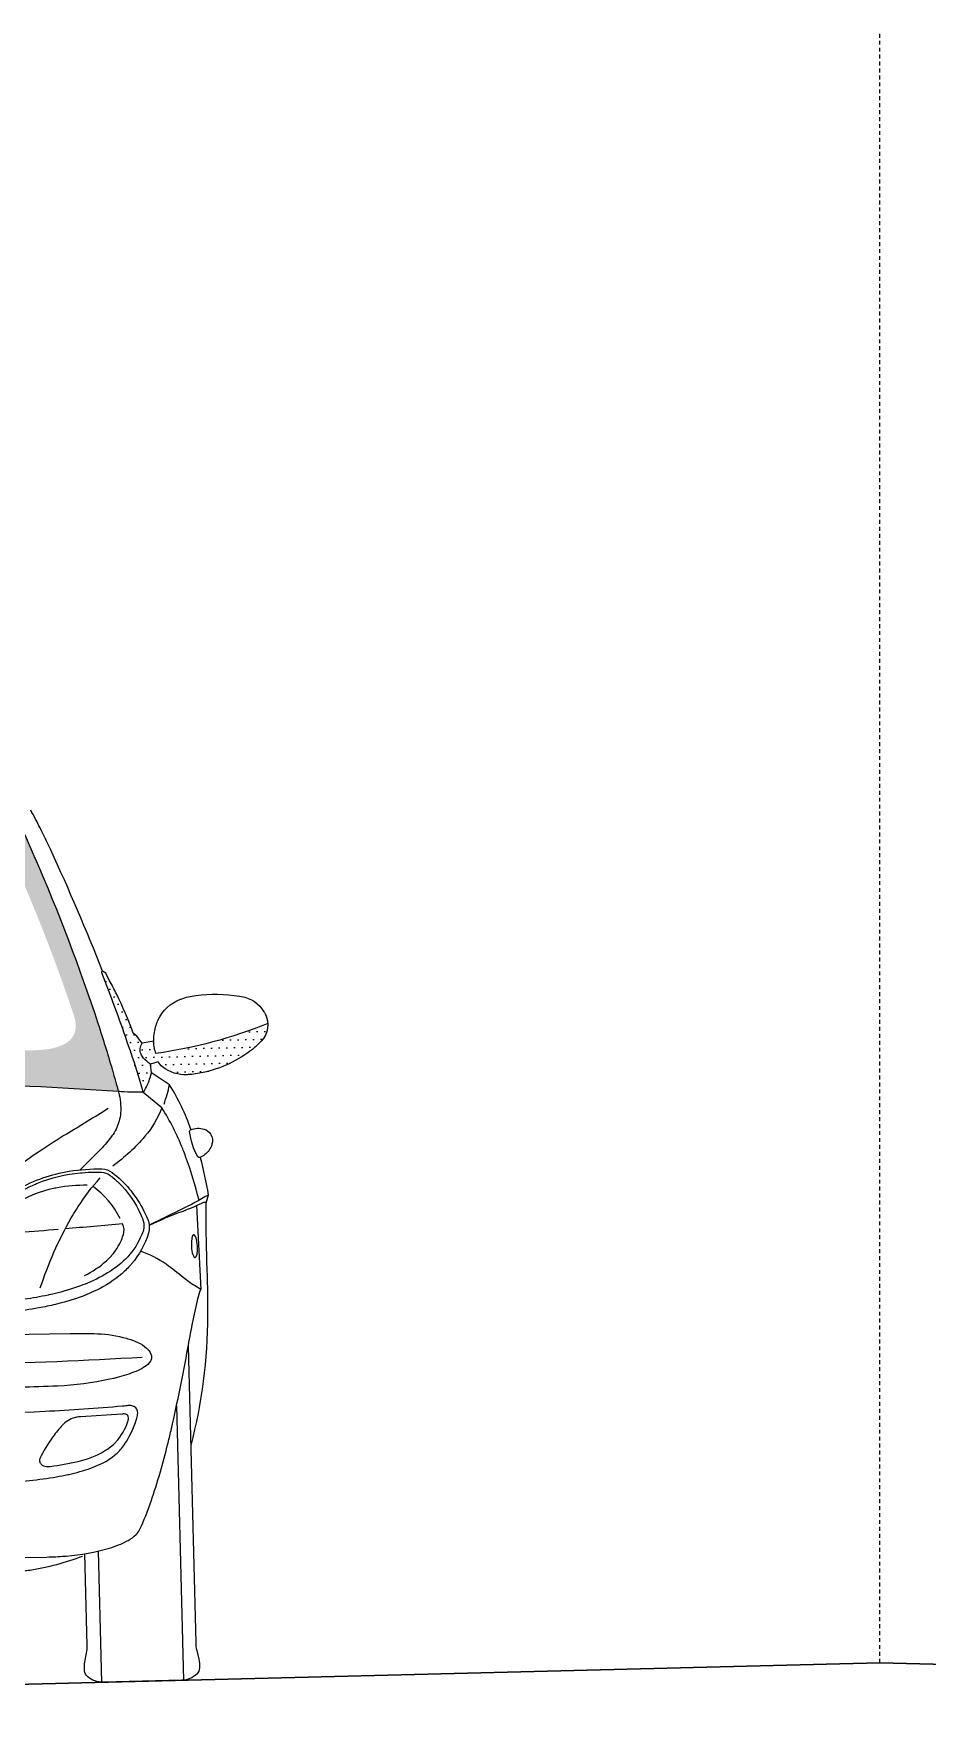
# Model space of a CAD drawing. Header units: millimetres. Extents: x 366 to 1555, y 702 to 1543.
# Drawn here: x 520.9 to 550.1, y 1325.5 to 1380.5 of the extents above; entities that cross this region are included whole.
import ezdxf

# ---------------------------------------------------------------- set-up
doc = ezdxf.new("R2010")
doc.units = ezdxf.units.MM
doc.linetypes.add('TRATTEGGIATA', pattern=[19.049999999999997, 12.7, -6.35])
doc.layers.add('1_CARTIGLIO', color=7, linetype='Continuous', lineweight=9)
doc.layers.add('6_SEDE STRADALE', color=7, linetype='Continuous', lineweight=30)
pattern_1 = [(1.432146888811479, (510.1088939683596, 1326.31015407768), (0.1193145961215538, 0.2543290665538346), [0, -0.2512675815807432])]

msp = doc.modelspace()

# ---------------------------------------------------------------- hatches: boundary and pattern name
at = {"layer": '1_CARTIGLIO', "ltscale": 100}
h = msp.add_hatch(dxfattribs=at)
h.set_pattern_fill('DOTS', color=256, scale=0.1582787915469249, angle=1.432146888811479, style=0)
h.set_pattern_definition(pattern_1)
edge = h.paths.add_edge_path(flags=17)
edge.add_line((511.1328764853879, 1346.322666903463), (510.54449424624, 1346.772437600891))
edge.add_line((510.54449424624, 1346.772437600891), (510.261485846202, 1346.854940122168))
edge.add_line((510.2614858461948, 1346.854940122177), (508.9833992468357, 1346.967181384232))
edge.add_line((508.9833992468248, 1346.967181384223), (514.2810865161555, 1347.099628257144))
edge.add_arc((511.1149169904002, 1279.182134965174), 67.99125329430424, 85.50691539694532, 87.3309246311544, ccw=False)
edge.add_line((516.4412681971207, 1346.964437281883), (516.4391631949802, 1347.048634385367))
edge.add_arc((499.3928599777337, 1222.350955936833), 125.8574092527991, 82.21585554799547, 82.51900958551894)
edge.add_line((515.7791477500923, 1347.137081114549), (516.4994627054166, 1347.155089626283))
edge.add_line((516.4994627054166, 1347.155089626283), (516.811666725609, 1347.081266002094))
edge.add_line((516.8116667255872, 1347.081266002089), (518.7005638619648, 1346.458094520442))
edge.add_line((518.7005638619794, 1346.458094520446), (519.0218138503988, 1346.163325531099))
edge.add_arc((512.0012810968965, 1173.052893929923), 173.2527327613867, 87.67762935101686, 88.07135987251986)
edge.add_arc((510.9857596439451, 1142.895315633038), 203.4274044672114, 88.07135987251988, 89.9585642118086)
edge = h.paths.add_edge_path()
edge.add_arc((529.0365328389216, 1338.022678209547), 34.17951084233674, 166.6318164353429, 167.8535225367005, ccw=False)
edge.add_line((495.7831357287996, 1345.925243746021), (495.7872104096459, 1345.942389694357))
edge.add_arc((542.4656081582998, 1334.849414858583), 47.97840042236447, 164.7322780670417, 166.6318164353431, ccw=False)
edge.add_arc((554.4512366456383, 1331.577774366485), 60.40252702127699, 159.2681943737983, 164.7322780670418, ccw=False)
edge.add_line((497.9599140915871, 1352.959910523821), (497.9734197844646, 1352.995592386808))
edge.add_arc((459.7847498932588, 1367.450119247985), 40.83268121052679, 339.2681943738008, 339.4303421869104)
edge.add_arc((580.1109882123765, 1322.295169174433), 87.68725165662751, 158.9440934424409, 159.4303421868979, ccw=False)
edge.add_arc((506.8133294711351, 1281.655086660018), 72.64732682279323, 94.40200193024339, 96.74679465986537, ccw=False)
edge.add_line((501.2373663282251, 1354.088109029151), (501.4693046923294, 1354.10596386562))
edge.add_arc((493.6341394009123, 1455.886533119317), 102.0817030263042, 274.4020019301993, 274.4229860810419)
edge.add_arc((514.8815074359063, 1181.193072719718), 173.4322672814087, 92.53506495896568, 94.42298608108598, ccw=False)
edge.add_line((507.2104602614181, 1354.455608686437), (508.1020106975266, 1354.495081301886))
edge.add_arc((511.0368614129893, 1288.206911501645), 66.35310696709867, 91.49039068466249, 92.53506495896511, ccw=False)
edge.add_arc((511.6672905715004, 1263.97649785021), 90.59172051332082, 91.37390309296109, 91.49039068466908, ccw=False)
edge.add_arc((511.0861253424573, 1288.208143143508), 66.35310696709865, 90.32922881865898, 91.37390309296148, ccw=False)
edge.add_line((510.7048540692249, 1354.560154691037), (511.5972631523236, 1354.565282643295))
edge.add_arc((512.593821480803, 1181.135878545103), 173.4322672813666, 88.44130769654629, 90.32922881866682, ccw=False)
edge.add_arc((520.0880652248215, 1456.547904690294), 102.0817030263034, 268.4413076965899, 268.4622918474325)
edge.add_line((517.3487181911969, 1354.502963264569), (517.5812590086935, 1354.496720818945))
edge.add_arc((515.6317790006342, 1281.875555707136), 72.64732682279035, 86.1174991177673, 88.46229184738928, ccw=False)
edge.add_arc((440.3948848309283, 1318.802142869028), 87.68725165662545, 23.433951590724178, 23.920200335182415, ccw=False)
edge.add_arc((558.3143815424028, 1369.913447288797), 40.83268121052679, 203.4339515907125, 203.5960994038222)
edge.add_line((520.8957215225146, 1353.568670228326), (520.9109933844902, 1353.53370782969))
edge.add_arc((465.5587227045817, 1329.355382802202), 60.40252702127699, 18.132015710581186, 23.59609940382461, ccw=False)
edge.add_arc((477.3658918211786, 1333.221864303307), 47.97840042236447, 16.23247734227988, 18.132015710581186, ccw=False)
edge.add_line((523.4316519769254, 1346.63352521313), (523.4365783594876, 1346.616604299354))
edge.add_arc((490.6196204191856, 1337.062221380249), 34.17951084233848, 15.010771240939278, 16.232477342295, ccw=False)
edge.add_arc((512.0012810968965, 1173.052893929923), 173.2527327613854, 86.15047767657511, 87.22864780881447)
edge.add_line((520.3781134525107, 1346.102996758488), (519.3149789984491, 1346.918364719165))
edge.add_line((519.3149789984509, 1346.918364719156), (519.0175326690551, 1347.001597870105))
edge.add_line((519.0175326690569, 1347.001597870105), (517.9704019563615, 1347.191864410104))
edge.add_line((517.9704019563706, 1347.191864410099), (520.8745873342814, 1347.264471616252))
edge.add_arc((520.778013093679, 1351.127304416238), 3.864039832171607, 271.4321468888114, 278.4293729986669)
edge.add_arc((521.0622868407427, 1349.209011834134), 1.924798229421467, 278.4293729986432, 283.4198886660474)
edge.add_arc((521.1180918442169, 1348.975127105343), 1.684348099934049, 283.4198886660717, 296.7939885631258)
edge.add_line((521.8773688305719, 1347.471622206874), (521.8834976369526, 1347.474717282687))
edge.add_arc((521.5915466718197, 1348.052832666228), 0.6476517295023847, 296.7939885631177, 358.4647778039871)
edge.add_line((522.2389659228411, 1348.035481120485), (522.2392352294428, 1348.045529463109))
edge.add_arc((521.3208296877765, 1348.070143738543), 0.9187353272367456, 358.4647778039877, 378.3099549429472)
edge.add_arc((471.3082440709022, 1331.520421960206), 53.59844689655433, 18.30995494294624, 24.75339415847317)
edge.add_arc((519.8151142768093, 1353.885879721545), 0.1837470654469086, 24.75339415867015, 87.14851818942262)
edge.add_arc((512.8063696119407, 1213.173113656773), 141.0709538493696, 87.14851818920928, 90.4744996604959)
edge.add_arc((511.8078818110862, 1333.737644580003), 20.50228837352125, 90.47449966049986, 91.43214688881415)
edge.add_line((511.2954665627094, 1354.233528536645), (510.7965087585799, 1354.221054149705))
edge.add_arc((510.7998254950708, 1354.088389389974), 0.1327062139341174, 91.43214688889917, 136.4603765122495)
edge.add_arc((511.0542333185203, 1353.846630783603), 0.4836628556897979, 136.4603765121657, 152.0065485541577)
edge.add_line((510.6271584148835, 1354.073647929774), (510.6252975556545, 1354.070147197406))
edge.add_arc((511.256265451555, 1353.734748114391), 0.7145719211841177, 152.0065485541608, 162.7504497996384)
edge.add_arc((469.4263812900081, 1366.722912342613), 43.08533240505597, 342.022086264459, 342.7504497996362, ccw=False)
edge.add_arc((509.8255109498623, 1353.613654310177), 0.6124902181578367, 329.81943494521687, 342.0220862644595, ccw=False)
edge.add_line((510.3549752883173, 1353.305739091927), (510.3497578630304, 1353.296767659319))
edge.add_arc((509.8827194937094, 1353.568378438324), 0.5402751647906361, 315.5045740473868, 329.81943494521323, ccw=False)
edge.add_arc((510.1224701630035, 1353.332813731856), 0.2041634060526116, 275.6555782347624, 315.50457404739086, ccw=False)
edge.add_arc((509.2005612545381, 1362.642175726753), 9.559062485555401, 267.2087155428677, 275.65557823475956, ccw=False)
edge.add_arc((508.7449979141584, 1353.29837570586), 0.2041634060526107, 227.3597197302373, 267.20871554286623, ccw=False)
edge.add_arc((508.9726777661617, 1353.545626589277), 0.5402751647906311, 213.044858832413, 227.3597197302394, ccw=False)
edge.add_line((508.5197954080122, 1353.251016977481), (508.5141361935912, 1353.25971648446))
edge.add_arc((509.0275523793007, 1353.593704639308), 0.6124902181578367, 200.8422075131692, 213.0448588324118, ccw=False)
edge.add_arc((548.721134429541, 1368.705351387887), 43.08533240505572, 200.1138439779913, 200.8422075131685, ccw=False)
edge.add_arc((507.5925342077153, 1353.643151589001), 0.7145719211841413, 20.11384397798884, 30.85774522346645)
edge.add_line((508.2059537582154, 1354.009661460102), (508.2039202902979, 1354.013064830844))
edge.add_arc((507.7887231033874, 1353.764990136562), 0.483662855689777, 30.85774522347058, 46.4039172654626)
edge.add_arc((508.0307322857607, 1354.019159607662), 0.1327062139341214, 46.40391726537876, 91.43214688872881)
edge.add_line((508.0274155492862, 1354.151824367397), (507.5284577451566, 1354.139349980457))
edge.add_arc((508.0408729935061, 1333.64346602382), 20.50228837352126, 91.43214688881268, 92.389794117127)
edge.add_arc((513.068306992709, 1213.179662323243), 141.0709538493724, 92.38979411712573, 95.71577558841227)
edge.add_arc((499.0368258904546, 1353.366404112373), 0.183747065447378, 95.7157755883984, 158.1108996191498)
edge.add_arc((548.6007100306797, 1333.452802052936), 53.59844689655425, 158.1108996191539, 164.5543388346809)
edge.add_arc((497.8236070327894, 1347.482692364999), 0.9187353272367494, 164.5543388346802, 184.3995159736396)
edge.add_line((496.9075788507962, 1347.41221562205), (496.9083499420321, 1347.402193290293))
edge.add_arc((497.5540933011271, 1347.451875046411), 0.6476517295023841, 184.3995159736402, 246.0703052145097)
edge.add_line((497.2913958088957, 1346.859892960281), (497.297671621116, 1346.85710801092))
edge.add_arc((497.9808690893897, 1348.396676048089), 1.684348099933812, 246.0703052145001, 255.6129612028979)
edge.add_arc((500.6037611537085, 1331.907079400387), 15.1661596962154, 101.5684678537811, 102.5731150794058)
edge.add_arc((499.030968319863, 1338.958891342847), 7.941083297310035, 102.5731150794068, 105.0981606462359)
edge.add_line((496.9625264472179, 1346.625856332623), (496.7206349950666, 1346.560597340447))
edge.add_line((496.7206349950629, 1346.560597340447), (496.705442597322, 1346.507177614878))
edge.add_arc((501.779004225702, 1296.240652113108), 50.52192210929093, 88.88711466470949, 95.7635276650343, ccw=False)
edge.add_line((502.7602557489936, 1346.753044246763), (502.94758163603, 1346.749405262264))
edge.add_arc((501.7579852499966, 1285.511936880327), 61.24902181578344, 87.72007693488041, 88.88711466471028, ccw=False)
edge.add_arc((501.3107182393487, 1274.277792545624), 72.4920661860499, 85.54500054012152, 87.72007693487939, ccw=False)
edge.add_line((506.9416181464385, 1346.550834727061), (506.9394373624073, 1346.638062998461))
edge.add_arc((483.3340002099631, 1169.443215566327), 178.7602601800983, 82.41188310489568, 82.99902550710506)
edge.add_line((505.1224134534914, 1346.870653320422), (506.5357277517887, 1346.905987429393))
edge.add_line((506.5357277517815, 1346.905987429393), (510.2288910456282, 1346.321312099051))
edge.add_arc((510.9857596439597, 1142.895315633038), 203.4274044672107, 90.2131742106891, 90.37189782715205)
edge.add_arc((509.6852316085915, 1343.256048233932), 3.06245109078801, 90.37189782714545, 92.4923959504687)
edge.add_arc((518.3984617815786, 1143.080639750549), 203.4274044672106, 92.49239595047592, 94.79293390510763)
edge.add_arc((515.877218638203, 1173.149795800661), 173.252732761387, 94.79293390510774, 96.71381610105246)
h = msp.add_hatch(dxfattribs=at)
h.set_pattern_fill('DOTS', color=256, scale=0.1582787915469249, angle=1.432146888811479, style=0)
h.set_pattern_definition(pattern_1)
edge = h.paths.add_edge_path()
edge.add_arc((522.6128428571155, 1362.906685191899), 15.90869672405801, 278.12802632499256, 291.8737908909958, ccw=False)
edge.add_arc((525.6103484962423, 1347.482786188827), 0.8157763109600782, 190.8565192249678, 203.4769285875806, ccw=False)
edge.add_arc((525.9314400433996, 1347.544366004829), 1.142719509997306, 179.9156285429239, 190.8565192249622, ccw=False)
edge.add_arc((526.7349599985955, 1347.543182772845), 1.946240336384899, 539.2867865298069, 539.9156285429448, ccw=False)
edge.add_line((524.7888704460111, 1347.567408797679), (524.41092517992, 1347.49164235516))
edge.add_line((524.4109251799291, 1347.49164235516), (524.326260400605, 1347.611062078611))
edge.add_arc((523.5942148320664, 1347.092065092818), 0.8973564429278129, 395.3354260201543, 414.1253181975871)
edge.add_arc((512.7415476208462, 1343.71127297137), 12.09735421602061, 379.8507894926706, 386.4839904729143)
edge.add_arc((501.9112871388697, 1338.315282197329), 24.19740622174427, 386.4839904729148, 387.6939090019992)
edge.add_line((523.3367119953527, 1349.560976376808), (523.2219877254738, 1349.779550364703))
edge.add_line((523.2219877254884, 1349.779550364703), (523.1152933392659, 1349.851121205568))
edge.add_line((523.1152933392641, 1349.851121205572), (523.1000695353614, 1349.845175672242))
edge.add_arc((523.1112102231327, 1349.816649443175), 0.03062451090789172, 471.3327283287857, 561.3047311375424)
edge.add_arc((464.7216276470626, 1327.045947940557), 62.64192291082917, 379.1021652273576, 381.3047311375584, ccw=False)
edge.add_line((523.9142699049899, 1347.545743268545), (523.9888154091932, 1347.330495004264))
edge.add_arc((504.6966690396857, 1340.649173864906), 20.41634060526084, 378.23780477754696, 379.10216522735897, ccw=False)
edge.add_arc((499.0229512064598, 1338.779601156177), 26.39014811506097, 375.6453403969798, 378.2378047775459, ccw=False)
edge.add_line((524.435330042199, 1345.896547091395), (524.4406941406596, 1345.901090809886))
edge.add_arc((524.2757440102632, 1346.095823107087), 0.2552042575657544, 310.266633586084, 329.9617618177091)
edge.add_arc((522.9486701417536, 1346.863190904944), 1.788168180722994, 329.9617618177191, 344.0874014658199)
edge.add_line((524.6683175891576, 1346.372927609184), (524.7129947406756, 1346.529637177734))
edge.add_line((524.7129947406702, 1346.529637177734), (524.6825133898292, 1346.814197108449))
edge.add_line((524.6825133898292, 1346.814197108449), (524.932507216412, 1346.89187540944))
edge.add_arc((525.4614725472984, 1347.204630423141), 0.6145079493957644, 210.5940442563633, 231.4481955678899)
edge.add_arc((525.8193147569164, 1347.653665779824), 1.188688930039205, 231.4481955678874, 273.1746462887182)
edge.add_line((525.8851439739574, 1346.466801050139), (525.9144510084861, 1346.468426559006))
edge.add_arc((525.7460139703817, 1349.505254105759), 3.041495123221622, 273.1746462887155, 282.4309391735295)
edge.add_arc((525.5325664753818, 1350.473575513358), 4.033062660776678, 282.4309391735331, 307.9722154093607)
edge.add_arc((526.4567012059324, 1349.289553949941), 2.531086608090057, 307.97221540936, 316.1577570195767)
edge.add_line((528.2822467368151, 1347.536333218734), (528.3020219858718, 1347.556924246944))
edge.add_arc((527.7377223339336, 1348.098867371157), 0.7823914921958862, 316.1577570195671, 362.6519625539177)

# ---------------------------------------------------------------- linework, layer by layer
for p, q in [((524.7888704460111, 1347.567408797679), (524.4109251799291, 1347.49164235516)), ((525.3066856691057, 1346.135097317344), (524.7129947406702, 1346.529637177734)), ((526.1884717239645, 1342.190005891282), (526.325215664101, 1339.449644768694)), ((525.5328883426318, 1335.639447686365), (525.7569902097221, 1326.675690504764)), ((522.9711876080019, 1330.892843533604), (523.0783284309637, 1326.607362409224))]:
    msp.add_line(p, q, dxfattribs=at)
at = {"layer": '1_CARTIGLIO', "linetype": 'TRATTEGGIATA', "ltscale": 0.01}
msp.add_lwpolyline([(548.5226698248207, 1327.243459518244), (548.5226698248207, 1380.493459518244)], dxfattribs=at)
at = {"layer": '1_CARTIGLIO', "ltscale": 100}
for points in [[(519.7501301839129, 1356.10896715172, -0.007615904758811054), (520.8496154916556, 1353.674630841676, 0.0007075034214675928), (520.8957215225146, 1353.568670228326), (520.9109933844938, 1353.533707829695, -0.02384608113152524), (522.9617800487813, 1348.153102826074, -0.008288489494688833), (523.4316519769254, 1346.63352521313), (523.436578359504, 1346.616604299358, -0.005478738973152013), (523.6380634358557, 1345.89519269098, -0.0816727357140902), (523.7049675742801, 1345.217549663928, -0.05671055278504759), (523.6559588893342, 1344.944933364206), (523.6495237287654, 1344.923460573193, -0.08275931778849285), (523.4236467560168, 1344.463300487457, -0.04049207231215418), (523.048933217904, 1344.020582110559), (522.3879274329574, 1343.356844420734)], [(523.1152933392641, 1349.851121205572, 0.01524276158123778), (521.4206226496954, 1353.810855002255, 0.007071953529547899), (521.0735663830183, 1354.531125903588, 0.008922657811013162), (520.7701696811764, 1355.112470898914)], [(524.8621016872548, 1347.15779741615, -0.05512265270370065), (524.8091730058277, 1347.329134559838, -0.04777493956763196), (524.7887217723674, 1347.546048726947, -0.06263675335104388), (524.8500413003549, 1348.027881594782, -0.04154895651020207), (524.9156673795715, 1348.216552931842), (524.9271833845469, 1348.242494088033, -0.2042261951905754), (525.6682267959604, 1348.93297428541), (525.6875078213398, 1348.939950850742, -0.05507191629377194), (526.162455498159, 1349.054743369318, -0.07179281790957426), (527.5911259078912, 1349.031560785272, -0.0002163332214092014), (527.5996887990677, 1349.0301789313), (527.6558005967581, 1349.021098864257, -0.2189262096509634), (528.3934574809446, 1348.525611648736), (528.4111253375067, 1348.496681966587, -0.01503942478442587), (528.4287469524334, 1348.46577529375, -0.3239978616680808), (528.3020219858645, 1347.556924246939), (528.2822467368151, 1347.536333218734, -0.03573135783258716), (528.0140263286357, 1347.294275052174, -0.1119085249617255), (526.4007343907924, 1346.535063243939, -0.04041017167619197), (525.9144510084934, 1346.468426558997), (525.8851439739574, 1346.466801050139, -0.1841047332228403), (525.0784976842315, 1346.724057562762, -0.0912453710009592), (524.9325072164265, 1346.89187540944), (524.6825133898292, 1346.814197108449)], [(528.5192758992835, 1348.13506780664, -0.05969986007554198), (524.8621016872548, 1347.15779741615)], [(523.6328290388101, 1345.914736167485, 0.008381625981633951), (517.8320609183338, 1346.207482133538, 0.01003832762927485), (509.6653538633309, 1346.31843481284, 0.009252682542325303), (509.5520554178565, 1346.315602251372, 0.01003832762927518), (501.4010954576861, 1345.796693447134, 0.008381625981633896), (495.6222029545806, 1345.214445711515)], [(526.2697979958084, 1342.361449898706, 0.02823326505270063), (525.832203421136, 1343.796394156677, 0.006776548616904369), (525.7529843632856, 1344.00308652954), (525.7353508585711, 1344.047292273701, 0.02218232823964291), (525.4307666161967, 1344.722237123199, 0.02556147907349651), (525.0539615786456, 1345.381286405738), (524.435330042199, 1345.896547091395), (524.277041853542, 1345.892452560586, -0.02353407316985457), (523.817832444116, 1345.90218818231, 0.0002675693267155684), (523.6328290388101, 1345.914736167485)], [(518.1492231703942, 1341.209033341899, -0.05398507682188827), (519.2147022995687, 1342.502684609319), (519.2213093302908, 1342.509142089227, -0.01617064070667859), (519.708067081845, 1342.955037445906, -0.02983212432875204), (520.9662107605309, 1343.910745654268), (521.1151052261175, 1344.010434798495, -0.01175223121515246), (521.9248270394219, 1344.525426724988, 0.003742880528499051), (523.3023671408355, 1345.370876765516)], [(525.0539615786456, 1345.381286405738, -0.08417373302643175), (524.5001898873943, 1344.452354602747, -0.05982270299854531), (523.4483617599963, 1343.480759667552)], [(526.3108941256705, 1343.763711043923, -0.01833198629383513), (526.5692389470114, 1342.532451217487), (526.4944586430993, 1342.253885292036), (526.4898315060182, 1341.928894759451, 0.008383558789744098), (526.490870695101, 1341.518137123632, 0.003133081442644485), (526.5390256202281, 1339.634757899337, -0.008736344128843084), (526.5492673655444, 1338.921429159393), (526.548262948525, 1338.599041945215, -0.06271408978776555), (525.9989467114701, 1334.34373379396)], [(520.3540966318742, 1342.729170650952, -0.08570818245420539), (522.0298358126656, 1343.309472238736, -0.04574519398657633), (523.0964544685758, 1343.385271804047, -0.1587476806039603), (523.4308052624019, 1343.268746552955, -0.05509419574589788), (523.9907623989329, 1342.736221476468, -0.02503565572425898), (524.1763348376608, 1342.492297602405), (524.2106424998838, 1342.442182921174, -0.05106448535422798), (524.5941945979775, 1341.737188683244, -0.1762621999972711), (524.615640118418, 1341.283970499914, -0.10101101397092), (524.065024328831, 1340.283213635614), (524.0459726002209, 1340.260792627939, -0.03990298261546064), (523.7472860214239, 1339.961328966112, -0.06479982821919358), (522.9249697327668, 1339.425489205571), (522.8938591231326, 1339.410534048763, -0.015815479505394), (522.5986386207278, 1339.279945411447, -0.03806758624298195), (521.6059065631034, 1338.963323399464), (521.5828140350841, 1338.957852024316, -0.01389750525213289), (521.0273138580869, 1338.842439183897, -0.03069055621058382), (519.2903454568641, 1338.640580161589)], [(519.4528023924267, 1341.908716174946, -0.09029521630059617), (520.9222421501672, 1342.892356044524, -0.006834006308509091), (520.9865997365177, 1342.919272226643, -0.07287482801091219), (522.3914227331607, 1343.258534274225, -0.005385463439681047), (522.446217964758, 1343.26296574686), (522.6463135852009, 1343.276980658954, -0.02999028403807032), (523.0816605790806, 1343.281318721722, -0.1520771846909073), (523.3551426620597, 1343.180919352114, -0.01017678071286283), (523.4488051329154, 1343.106097846014), (523.512401667298, 1343.053138550579, -0.01913420338416879), (523.6285235736923, 1342.948663324844, -0.09542050139577495), (524.371671073246, 1341.884513302223), (524.3829186025887, 1341.859283042038, -0.004972452859832497), (524.4222541797844, 1341.76863266807, -0.1402858033606547), (524.4613473592235, 1341.446345784118, -0.06633580162870449), (524.4020847107222, 1341.248129424791), (524.3486116525219, 1341.129346108766, -0.09454050791223104), (523.8662300717751, 1340.441390896051), (523.8501429699154, 1340.425768095599, -0.04157821283210933), (523.457246052616, 1340.103046318638, -0.04996580015160234), (522.7272680611259, 1339.699799404427), (522.700648866643, 1339.68839272122, -0.01362847602613847), (522.3903346304633, 1339.565316478858, -0.03484667500961811), (521.3567278062455, 1339.267351662131), (521.3380990604837, 1339.263361568294, -0.01751527929231708), (520.5637709978964, 1339.125675000434, -0.02899620480844243)], [(519.3245406214028, 1341.456159248803, -0.04415588562876186), (519.9214557326977, 1342.010778891474, -0.02122187944351467), (520.1685397634919, 1342.186426905457), (520.2014359668738, 1342.207771113205, -0.09271075287028532), (521.5522538246787, 1342.764078347034), (521.5543171168447, 1342.764509005762, -0.005524513214390642), (521.6317759117137, 1342.779785418427, -0.04950094050452953), (522.6154870358787, 1342.863355979359)], [(521.0793672217751, 1339.494370811424, -0.05069177832850425), (522.0940904403742, 1341.783174351346, -0.01151408499915556), (522.2637322124847, 1342.065138003029), (522.3212951149817, 1342.156009649095, -0.04448918708301947), (523.036524594796, 1343.089900387333)], [(526.5692389470114, 1342.532451217487, -0.01915222941997303), (525.6818185962966, 1342.054911657999), (524.6424288397302, 1341.545917494552)], [(524.6425288144146, 1341.544890625748, -0.02179554706295984), (525.7149105392218, 1341.997991280693, 0.0220267307771068), (526.4288398700355, 1342.300028238994, -0.5558546652559664), (526.4945157598177, 1342.257896928979), (526.4944586430993, 1342.253885292036)], [(522.52254311463, 1339.90108791804, 0.07143384598361587), (523.2438140182403, 1340.383848555645, 0.02882660353335457), (523.4093544992847, 1340.550952944352), (523.4106237066062, 1340.5523911469, 0.08006760345601732), (523.7331790800436, 1341.063161584632, 0.02296155811751223), (523.782374185399, 1341.194834859768), (523.795342076779, 1341.235090611164, 0.1901651828469875), (523.7727459839134, 1341.586560274938, -0.000120983961469159), (521.8985559143093, 1341.427108218461, -0.000120983961469159)], [(521.6677354568583, 1341.407533692897, -0.0001629941638000828), (519.1426215021256, 1341.194298466928, 0.05641767939694127), (518.2235941457384, 1339.764121012256), (518.1976508662392, 1339.711551470734, 0.06344543501197182), (518.1295213327012, 1339.513755602299, 0.06310009894734003), (518.1224362006815, 1339.424213993841), (518.1227947672505, 1339.416602039875, 0.24239101318188), (518.2159438017316, 1339.254920304649)], [(498.7162896386344, 1330.135503676945, 0.0005787814312716095), (521.2961106554194, 1330.700019197163, 0.01198831796483899), (521.882706644863, 1330.72944916393), (521.931338888191, 1330.733059629494, 0.05369257863484555), (523.3467288512966, 1330.992645200183, 0.05042138753292967), (523.916686599352, 1331.226546755099), (523.9497216020154, 1331.244175016788, 0.06897034759850226), (524.2163085894044, 1331.437693818691, 0.09194441601387236), (524.3247360423466, 1331.588997462374, 0.02747660497658625), (524.7009188719148, 1332.521399379363, 0.02205552206500789), (525.2517667458214, 1334.405502667102), (525.2580672758249, 1334.431211619737, 0.003895505011678149), (525.3680361108327, 1334.895551908669, 0.01177203801463837), (525.9054445943093, 1337.53029740192, -0.003826221944979644), (526.0493818817104, 1338.298085000608), (526.056770588466, 1338.33589764343, -0.0087775544997207), (526.2277656248534, 1339.136089193132, -0.03663921547625776), (526.325215664101, 1339.449644768694), (526.1243952101267, 1339.572493256503, -0.0356808584145336), (525.7524546787663, 1339.838212249817, 0.01794024174007147), (525.201067979453, 1340.262437210369), (525.1928249931134, 1340.268320853445, 0.0720288160735505), (524.358519522013, 1340.698544534582)], [(516.6736912373508, 1337.914543253871), (522.0577514059314, 1338.007623988139, -0.01373297295706011), (522.9494541535587, 1337.99854815885, -0.05888096658484749), (523.9010706769532, 1337.849593552507, -0.03729560259447409), (524.2585429208175, 1337.7201377093), (524.2688664834186, 1337.715502609715, -0.0782384466014467), (524.5560795300316, 1337.528081517723, -0.04187051613182791), (524.6260883892883, 1337.453349679156), (524.6395386783897, 1337.436340556603, -0.1635692764258576), (524.7168787160244, 1337.221010232308, -0.1599354110212214), (524.6796530121555, 1337.099218038245, -0.09758899284028937), (524.4855312688214, 1336.91381917328), (524.4704924996386, 1336.904225214937, -0.04545443513578008), (524.2072218349695, 1336.768162622977, -0.03372866680962264), (523.5897324462621, 1336.564401834082, -0.008364167387984496), (523.4734782251089, 1336.536620396393), (523.3525867187036, 1336.509860218891, -0.04487667243320796), (521.6413511820629, 1336.289355091792, -0.002715084080983135), (520.4173211440411, 1336.248913398383)], [(524.4153076264975, 1337.226007842512, -0.008927551835844651), (518.815174294481, 1336.993820987288), (515.7569211411665, 1336.92168608685)], [(525.9175946041996, 1337.597702827358), (526.1600515894152, 1327.899766925845, 0.05221165936297684), (526.1929551654521, 1327.64675998598), (526.2597801184656, 1327.365982622798, -0.07111368944947048), (526.2861227471058, 1327.079407050116, -0.1898722118251814), (526.1934353312445, 1326.874937876362, -0.1884138243320718), (525.7129487898692, 1326.673230251197), (523.1224038102573, 1326.608464332737, -0.1884138243320718), (522.6324381060313, 1326.785909792409, -0.1898722118251815), (522.5296490508244, 1326.985491881289, -0.07111368944947048), (522.5416384340697, 1327.273025788215), (522.5943493064606, 1327.55679165288, 0.05221165936297684), (522.614568883122, 1327.811126718604), (522.5396884623387, 1330.806237461263)], [(519.8471011080892, 1333.13149285593, 0.02947789207987896), (521.6094641067957, 1333.323701129586, 0.01161383357558943), (521.9819084722021, 1333.395638127001), (522.0095391511768, 1333.401643775858, 0.03090351112622248), (522.7321277936917, 1333.606155361815, 0.02748092149478087), (523.0429235502288, 1333.734836223937), (523.0970276960052, 1333.760804628502, 0.06848182572141916), (523.5519619823081, 1334.061631938814, 0.06447723834191584), (523.8288969267651, 1334.376731546056), (523.8355443970413, 1334.386611624506, 0.07268491811954014), (524.2264149186576, 1335.201734039463, 0.04482251211937163), (524.261074693457, 1335.362428523224), (524.265680361952, 1335.399730514425, 0.3252125676393149), (524.1440371296248, 1335.619255890985), (524.1343622868499, 1335.623762815687, 0.1021648291252557), (524.0138327172226, 1335.652279719104, 0.03758081065610357), (523.9430321165764, 1335.648990449138), (523.9072569775362, 1335.644620398132, -0.008749819870161516), (523.7651293556755, 1335.629778143654, -0.008842899500970867), (521.2377185415007, 1335.455446286721, -0.006735018486274966), (515.4413539003635, 1335.236748870954)], [(497.4700261018352, 1330.136710802323, 0.05586609759235496), (499.2809662981799, 1329.739515868184, 0.0219967985353507), (499.5049967268333, 1329.725988363427, 0.002175979680011843), (501.3287501927753, 1329.7041556014), (502.0930474581455, 1329.69833245327, 0.002095472533532469), (503.4620535947961, 1329.693639658692, 0.006058226733828993), (508.7801607071942, 1329.762137333139), (511.2634697750673, 1329.824222258846, 0.006058226733828993), (516.5783558009916, 1330.021558828541, 0.002095472533532469), (517.9454171262969, 1330.094655732503), (518.7084685633799, 1330.13866395069, 0.002175979680011843), (520.5288526052518, 1330.251603377348, 0.0219967985353507), (520.7519271742985, 1330.276308902973, 0.05338855654142937), (522.4641674757058, 1330.733567579748)]]:
    msp.add_lwpolyline(points, format="xyb", dxfattribs=at)
msp.add_lwpolyline([(523.0469296332067, 1349.896979737589), (523.0469296332067, 1349.896979737589)], close=True, dxfattribs=at)
for points in [[(523.9142699049899, 1347.545743268545), (523.988815409195, 1347.330495004264, -0.003771501825388689), (524.0874103032747, 1347.03870569115, -0.01131224228892171), (524.435330042199, 1345.896547091395), (524.4406941406396, 1345.901090809886, 0.08614838256290897), (524.496672171872, 1345.96807350634, 0.06171289580548443), (524.6683175891576, 1346.372927609184), (524.7129947406702, 1346.529637177734), (524.6825133898292, 1346.814197108449, -0.0559336309754808), (524.4550499789239, 1347.009502890134, -0.09106574280568039), (524.3757027954616, 1347.133860036385), (524.3734811136146, 1347.139322184296, -0.2511840361466873), (524.4109251799291, 1347.49164235516), (524.3262604005922, 1347.611062078606, 0.08217056411248348), (524.1200785878373, 1347.819193620673, 0.02895088362748561), (523.569393421878, 1349.106060672209, 0.005279314549409372), (523.3367119953527, 1349.560976376808), (523.2219877254884, 1349.779550364703), (523.1152933392641, 1349.851121205572), (523.1000695353632, 1349.845175672237, 0.4140704493435361), (523.0826785536392, 1349.805522695899, -0.009610802673594165)], [(526.5978191056693, 1343.997365793887, -0.1272832444887559), (526.2969284070623, 1343.757302361448, -0.3898222831006483), (526.2314165653133, 1343.779244068312, -0.09528193911427438), (525.9603986675556, 1344.61318494494, -0.3441372925266515), (525.9926245106526, 1344.667109862969, -0.1650685384405678), (526.4417421112648, 1344.686014340871, -0.1905178720461763), (526.6490403772386, 1344.524582872452, -0.2049660175623546), (526.6919781499219, 1344.191750090901), (526.6890792774993, 1344.181516299802, -0.09229416119698151)], [(522.6185216536742, 1333.913038641615), (522.655558956385, 1333.925108371279, 0.09514606810012116), (523.461274904088, 1334.37025422513, 0.03934272281604411), (523.5531177161229, 1334.459868038195), (523.5661944109361, 1334.474806603923, 0.09824759962409241), (523.9413856351512, 1335.125300873671, 0.02326785527558106), (523.9571733456887, 1335.180044280948), (523.9612213716955, 1335.197007924059, 0.1396390633034747), (523.9569075613454, 1335.296721370503, 0.1433670973918403), (523.9242582756324, 1335.343884689807, 0.1743837941847602), (523.8303821276113, 1335.376585468791), (523.7849556392084, 1335.376126619792, 0.01400773238249373), (523.7449544371684, 1335.374601267201), (522.406219350587, 1335.285944347954, 0.03129733993666724), (522.2669434528561, 1335.267919616988), (522.2620958073294, 1335.266980900903, 0.1456019340439166), (521.836155267365, 1335.044988950819), (521.8357651363385, 1335.044610940674, 0.01634772171382962), (521.8079350948592, 1335.015823153992, 0.02489135996328713), (521.4967431723835, 1334.635701926297, 0.001776774581287691), (521.4851600911552, 1334.619904961052), (521.4845581513273, 1334.619077890363, 0.04696183481249166), (521.0700827113524, 1333.920175793375, 0.1400671238742725), (521.056419870938, 1333.837153481679, 0.1571771589243506), (521.0994398992098, 1333.742608090517, 0.2063181313244981), (521.2825916170314, 1333.659706575029), (521.3075126360691, 1333.659254970609, 0.03347808079023237), (521.4029816500606, 1333.663918681911, 0.0306645892758994), (522.3174582263073, 1333.827542696683, 0.01916863078474543)]]:
    msp.add_lwpolyline(points, format="xyb", close=True, dxfattribs=at)
for centre, radius, start, end in [((516.1263787149128, 1348.37397747922), 9.449359080915077, 342.3318551236884, 346.2943567139977), ((519.1007538838512, 1342.267125844362), 7.312646076425614, 19.2025960597012, 31.93405170762751), ((521.0876561176174, 1340.461277419883), 2.910709599997432, 26.68015394014043, 53.8520815852231)]:
    msp.add_arc(centre, radius, start, end, dxfattribs=at)
at = {"layer": '1_CARTIGLIO', "ltscale": 100, "extrusion": (0, 0, -0.9999999999999999)}
msp.add_ellipse((526.1194472319676, 1340.861340064004), major_axis=(0.02397175519779262, -0.3734590007112156), ratio=0.2658310489093622, dxfattribs=at)
at = {"layer": '6_SEDE STRADALE', "ltscale": 100}
for points in [[(548.5226698248207, 1327.243459518244), (478.5226797105624, 1325.493459518244)], [(548.5226698248207, 1327.243459518244), (618.5226599390935, 1325.493459518244)]]:
    msp.add_lwpolyline(points, dxfattribs=at)

doc.saveas('drawing.dxf')
